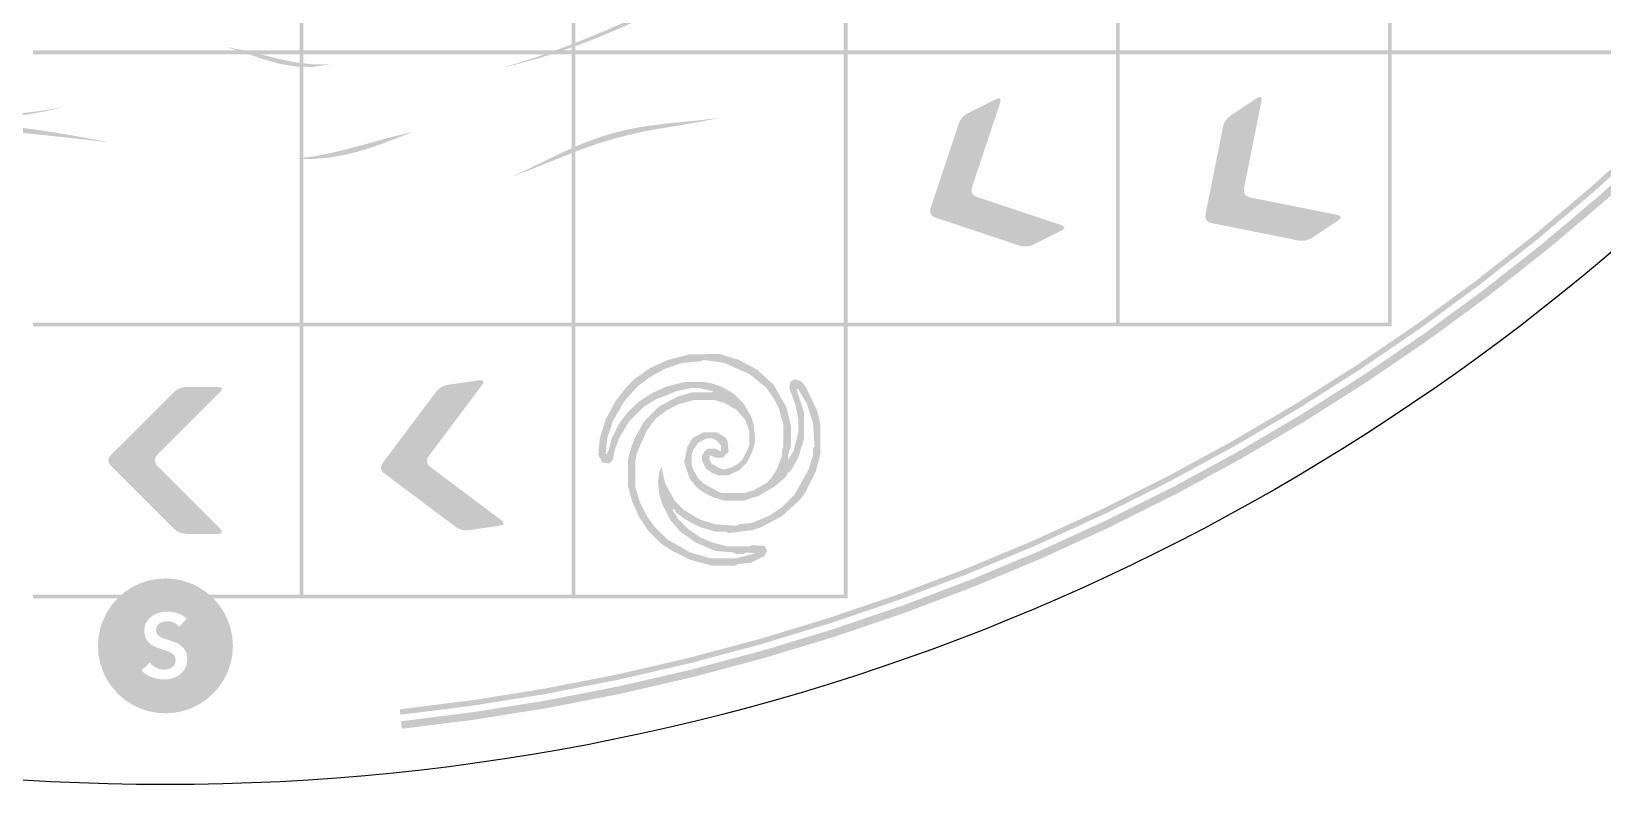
# Model space of a CAD drawing. Header units: millimetres. Extents: x 0 to 382, y 0 to 382.
# Drawn here: x 179.6 to 314.5, y -0.1 to 64.5 of the extents above; entities that cross this region are included whole.
import ezdxf

# ---------------------------------------------------------------- set-up
doc = ezdxf.new("R2010")
doc.units = ezdxf.units.MM
doc.layers.add('CUT', color=1, linetype='Continuous')
doc.layers.add('RASTER', color=7, linetype='Continuous')

msp = doc.modelspace()

# ---------------------------------------------------------------- hatches: boundary and pattern name
at = {"layer": 'RASTER'}
for points in [[(376.415, 170.981), (375.627, 164.722), (374.627, 158.493), (373.417, 152.301), (371.999, 146.154), (370.373, 140.058), (368.541, 134.021), (366.506, 128.049), (364.271, 122.15), (361.837, 116.33), (359.207, 110.595), (356.385, 104.953), (353.373, 99.409), (350.176, 93.971), (346.796, 88.643), (343.238, 83.434), (339.505, 78.347), (335.603, 73.39), (331.535, 68.568), (327.306, 63.887), (322.921, 59.351), (318.385, 54.966), (313.704, 50.737), (308.882, 46.669), (303.925, 42.767), (298.838, 39.034), (293.629, 35.476), (288.301, 32.096), (282.863, 28.899), (277.319, 25.887), (271.677, 23.065), (265.942, 20.435), (260.122, 18.001), (254.223, 15.766), (248.251, 13.731), (242.214, 11.899), (236.118, 10.273), (229.971, 8.855), (223.779, 7.645), (217.55, 6.645), (211.291, 5.857), (211.241, 6.321), (217.484, 7.107), (223.698, 8.104), (229.874, 9.311), (236.006, 10.727), (242.086, 12.349), (248.108, 14.175), (254.065, 16.205), (259.949, 18.435), (265.755, 20.863), (271.475, 23.486), (277.103, 26.301), (282.633, 29.305), (288.058, 32.495), (293.372, 35.866), (298.568, 39.415), (303.642, 43.138), (308.587, 47.031), (313.397, 51.089), (318.067, 55.307), (322.591, 59.681), (326.965, 64.205), (331.183, 68.875), (335.241, 73.685), (339.134, 78.63), (342.857, 83.704), (346.406, 88.9), (349.777, 94.214), (352.967, 99.639), (355.971, 105.169), (358.786, 110.797), (361.409, 116.517), (363.837, 122.323), (366.067, 128.207), (368.097, 134.164), (369.923, 140.186), (371.545, 146.266), (372.961, 152.398), (374.168, 158.574), (375.165, 164.788), (375.951, 171.031)], [(377.623, 170.85), (376.829, 164.55), (375.823, 158.28), (374.605, 152.048), (373.177, 145.861), (371.54, 139.725), (369.697, 133.649), (367.649, 127.638), (365.399, 121.7), (362.949, 115.842), (360.302, 110.07), (357.461, 104.391), (354.43, 98.811), (351.212, 93.337), (347.81, 87.976), (344.229, 82.732), (340.472, 77.613), (336.544, 72.623), (332.45, 67.77), (328.193, 63.058), (323.78, 58.492), (319.214, 54.079), (314.502, 49.822), (309.649, 45.728), (304.659, 41.8), (299.54, 38.043), (294.296, 34.462), (288.935, 31.06), (283.461, 27.842), (277.881, 24.811), (272.202, 21.97), (266.43, 19.323), (260.572, 16.873), (254.634, 14.623), (248.623, 12.575), (242.547, 10.732), (236.411, 9.095), (230.224, 7.667), (223.992, 6.449), (217.722, 5.443), (211.422, 4.649), (211.352, 5.299), (217.63, 6.09), (223.878, 7.093), (230.088, 8.306), (236.254, 9.73), (242.368, 11.36), (248.423, 13.197), (254.412, 15.238), (260.33, 17.481), (266.167, 19.922), (271.919, 22.56), (277.579, 25.39), (283.139, 28.411), (288.594, 31.618), (293.937, 35.008), (299.162, 38.577), (304.264, 42.321), (309.236, 46.235), (314.072, 50.315), (318.768, 54.556), (323.318, 58.954), (327.716, 63.504), (331.957, 68.2), (336.037, 73.036), (339.951, 78.008), (343.695, 83.11), (347.264, 88.335), (350.654, 93.678), (353.861, 99.133), (356.882, 104.693), (359.712, 110.353), (362.35, 116.105), (364.791, 121.942), (367.034, 127.86), (369.075, 133.849), (370.912, 139.904), (372.542, 146.018), (373.966, 152.184), (375.179, 158.394), (376.182, 164.642), (376.973, 170.92)], [(202.648, 85.898), (202.974, 85.898), (202.974, 62.874), (202.648, 62.874)], [(225.998, 85.898), (226.324, 85.898), (226.324, 62.874), (225.998, 62.874)], [(249.348, 85.898), (249.674, 85.898), (249.674, 62.874), (249.348, 62.874)], [(272.698, 85.898), (273.024, 85.898), (273.024, 62.874), (272.698, 62.874)], [(296.048, 85.898), (296.374, 85.898), (296.374, 62.874), (296.048, 62.874)], [(239.129, 69.109), (237.821, 68.458), (236.51, 67.804), (235.195, 67.152), (233.874, 66.506), (232.544, 65.872), (231.205, 65.254), (229.856, 64.658), (228.494, 64.087), (227.121, 63.546), (225.735, 63.038), (224.337, 62.566), (222.927, 62.133), (221.506, 61.74), (220.074, 61.387), (220.07, 61.406), (221.486, 61.821), (222.892, 62.274), (224.287, 62.761), (225.671, 63.276), (227.044, 63.817), (228.409, 64.378), (229.764, 64.955), (231.113, 65.544), (232.456, 66.14), (233.793, 66.74), (235.128, 67.341), (236.46, 67.94), (237.791, 68.536), (239.122, 69.126)], [(179.765, 62.874), (202.974, 62.874), (202.974, 62.548), (179.765, 62.548)], [(205.238, 61.664), (203.808, 61.46), (202.356, 61.492), (200.89, 61.742), (199.423, 62.157), (197.962, 62.655), (196.514, 63.136), (196.513, 63.154), (197.95, 62.87), (199.399, 62.517), (200.859, 62.154), (202.325, 61.851), (203.787, 61.675), (205.236, 61.682)], [(202.648, 62.874), (226.324, 62.874), (226.324, 62.548), (202.648, 62.548)], [(202.648, 62.548), (202.974, 62.548), (202.974, 39.524), (202.648, 39.524)], [(225.998, 62.874), (249.674, 62.874), (249.674, 62.548), (225.998, 62.548)], [(225.998, 62.548), (226.324, 62.548), (226.324, 39.524), (225.998, 39.524)], [(249.348, 62.874), (273.024, 62.874), (273.024, 62.548), (249.348, 62.548)], [(249.348, 62.548), (249.674, 62.548), (249.674, 39.524), (249.348, 39.524)], [(272.698, 62.874), (296.374, 62.874), (296.374, 62.548), (272.698, 62.548)], [(272.698, 62.548), (273.024, 62.548), (273.024, 39.524), (272.698, 39.524)], [(296.048, 62.874), (319.724, 62.874), (319.724, 62.548), (296.048, 62.548)], [(296.048, 62.548), (296.374, 62.548), (296.374, 39.524), (296.048, 39.524)], [(182.239, 57.976), (180.646, 57.613), (179.048, 57.336), (177.456, 57.202), (175.877, 57.252), (174.32, 57.499), (172.79, 57.934), (171.288, 58.518), (169.81, 59.196), (168.346, 59.903), (166.887, 60.571), (165.417, 61.144), (163.926, 61.584), (162.406, 61.875), (162.41, 61.893), (163.948, 61.686), (165.453, 61.325), (166.933, 60.821), (168.4, 60.209), (169.866, 59.542), (171.343, 58.885), (172.841, 58.301), (174.364, 57.848), (175.912, 57.561), (177.482, 57.455), (179.065, 57.519), (180.654, 57.717), (182.241, 57.995)], [(267.936, 47.916), (268.082, 47.859), (268.187, 47.799), (268.252, 47.737), (268.277, 47.672), (268.262, 47.603), (268.206, 47.532), (268.11, 47.458), (267.974, 47.381), (265.676, 46.233), (265.519, 46.163), (265.361, 46.109), (265.201, 46.073), (265.04, 46.053), (264.878, 46.05), (264.715, 46.063), (264.551, 46.094), (264.385, 46.141), (257.256, 48.517), (257.104, 48.579), (256.979, 48.656), (256.882, 48.746), (256.813, 48.849), (256.771, 48.967), (256.757, 49.099), (256.771, 49.244), (256.813, 49.403), (259.189, 56.533), (259.251, 56.693), (259.325, 56.843), (259.412, 56.982), (259.512, 57.109), (259.624, 57.226), (259.749, 57.332), (259.887, 57.427), (260.037, 57.51), (262.335, 58.659), (262.478, 58.722), (262.595, 58.755), (262.685, 58.756), (262.749, 58.728), (262.787, 58.669), (262.797, 58.579), (262.782, 58.459), (262.74, 58.308), (260.363, 51.178), (260.322, 51.019), (260.308, 50.874), (260.322, 50.742), (260.363, 50.625), (260.432, 50.521), (260.529, 50.431), (260.654, 50.355), (260.806, 50.292)], [(291.62, 48.777), (291.772, 48.739), (291.885, 48.693), (291.957, 48.639), (291.99, 48.577), (291.983, 48.507), (291.937, 48.43), (291.85, 48.345), (291.724, 48.251), (289.587, 46.827), (289.44, 46.738), (289.289, 46.665), (289.136, 46.609), (288.978, 46.569), (288.818, 46.546), (288.655, 46.54), (288.488, 46.549), (288.318, 46.575), (280.949, 48.049), (280.79, 48.092), (280.657, 48.152), (280.549, 48.229), (280.468, 48.324), (280.412, 48.436), (280.382, 48.564), (280.378, 48.71), (280.399, 48.873), (281.873, 56.242), (281.914, 56.409), (281.969, 56.567), (282.039, 56.716), (282.122, 56.855), (282.219, 56.985), (282.33, 57.105), (282.454, 57.216), (282.593, 57.318), (284.73, 58.743), (284.865, 58.823), (284.977, 58.87), (285.066, 58.883), (285.133, 58.862), (285.177, 58.808), (285.199, 58.721), (285.199, 58.599), (285.176, 58.444), (283.702, 51.075), (283.68, 50.912), (283.685, 50.766), (283.715, 50.637), (283.771, 50.526), (283.852, 50.431), (283.96, 50.354), (284.093, 50.294), (284.251, 50.251)], [(186.205, 54.998), (184.694, 55.17), (183.185, 55.34), (181.678, 55.506), (180.171, 55.664), (178.664, 55.812), (177.157, 55.951), (175.648, 56.081), (174.137, 56.204), (172.624, 56.321), (171.109, 56.438), (169.591, 56.557), (168.073, 56.683), (166.553, 56.822), (166.557, 56.841), (168.094, 56.808), (169.627, 56.782), (171.155, 56.751), (172.677, 56.706), (174.192, 56.639), (175.701, 56.543), (177.205, 56.413), (178.705, 56.249), (180.203, 56.051), (181.7, 55.822), (183.199, 55.568), (184.7, 55.296), (186.206, 55.016)], [(238.533, 57.056), (237.032, 56.751), (235.521, 56.49), (234.011, 56.241), (232.512, 55.973), (231.03, 55.661), (229.568, 55.286), (228.126, 54.842), (226.699, 54.335), (225.281, 53.779), (223.865, 53.201), (222.441, 52.632), (221.003, 52.104), (220.999, 52.122), (222.41, 52.767), (223.807, 53.446), (225.197, 54.117), (226.593, 54.743), (228.003, 55.295), (229.436, 55.753), (230.897, 56.11), (232.388, 56.377), (233.906, 56.572), (235.442, 56.729), (236.987, 56.883), (238.527, 57.073)], [(212.336, 55.859), (210.952, 55.334), (209.562, 54.808), (208.158, 54.333), (206.737, 53.95), (205.299, 53.691), (203.846, 53.567), (202.383, 53.573), (202.382, 53.591), (203.827, 53.776), (205.262, 54.052), (206.687, 54.395), (208.103, 54.777), (209.513, 55.168), (210.922, 55.541), (212.333, 55.877)], [(179.765, 39.524), (202.974, 39.524), (202.974, 39.198), (179.765, 39.198)], [(202.648, 39.524), (226.324, 39.524), (226.324, 39.198), (202.648, 39.198)], [(202.648, 39.198), (202.974, 39.198), (202.974, 16.174), (202.648, 16.174)], [(225.998, 39.524), (249.674, 39.524), (249.674, 39.198), (225.998, 39.198)], [(225.998, 39.198), (226.324, 39.198), (226.324, 16.174), (225.998, 16.174)], [(249.348, 39.524), (273.024, 39.524), (273.024, 39.198), (249.348, 39.198)], [(249.348, 39.198), (249.674, 39.198), (249.674, 16.174), (249.348, 16.174)], [(272.698, 39.524), (296.374, 39.524), (296.374, 39.198), (272.698, 39.198)], [(195.778, 21.877), (195.883, 21.761), (195.951, 21.66), (195.981, 21.575), (195.974, 21.505), (195.93, 21.451), (195.848, 21.412), (195.729, 21.389), (195.572, 21.382), (193.004, 21.382), (192.832, 21.389), (192.667, 21.412), (192.507, 21.451), (192.355, 21.505), (192.208, 21.575), (192.069, 21.66), (191.935, 21.761), (191.808, 21.877), (186.494, 27.191), (186.386, 27.315), (186.309, 27.438), (186.262, 27.562), (186.247, 27.686), (186.262, 27.81), (186.309, 27.934), (186.386, 28.058), (186.494, 28.181), (191.808, 33.495), (191.935, 33.611), (192.069, 33.712), (192.208, 33.797), (192.355, 33.867), (192.507, 33.921), (192.667, 33.96), (192.832, 33.983), (193.004, 33.991), (195.572, 33.991), (195.729, 33.983), (195.848, 33.96), (195.93, 33.921), (195.974, 33.867), (195.981, 33.797), (195.951, 33.712), (195.883, 33.611), (195.778, 33.495), (190.464, 28.181), (190.355, 28.058), (190.278, 27.934), (190.232, 27.81), (190.216, 27.686), (190.232, 27.562), (190.278, 27.438), (190.355, 27.315), (190.464, 27.191)], [(219.903, 22.592), (220.023, 22.492), (220.104, 22.402), (220.146, 22.322), (220.149, 22.252), (220.113, 22.192), (220.038, 22.142), (219.923, 22.102), (219.769, 22.072), (217.227, 21.709), (217.055, 21.692), (216.888, 21.692), (216.725, 21.708), (216.567, 21.74), (216.412, 21.788), (216.261, 21.853), (216.115, 21.933), (215.973, 22.03), (209.961, 26.539), (209.836, 26.647), (209.742, 26.758), (209.679, 26.874), (209.646, 26.995), (209.644, 27.119), (209.672, 27.249), (209.731, 27.382), (209.821, 27.52), (214.33, 33.532), (214.439, 33.665), (214.557, 33.783), (214.683, 33.887), (214.818, 33.977), (214.962, 34.052), (215.114, 34.113), (215.274, 34.159), (215.444, 34.191), (217.986, 34.555), (218.142, 34.569), (218.263, 34.563), (218.35, 34.536), (218.401, 34.489), (218.418, 34.421), (218.4, 34.332), (218.347, 34.223), (218.259, 34.093), (213.75, 28.081), (213.661, 27.943), (213.602, 27.81), (213.573, 27.681), (213.575, 27.556), (213.608, 27.436), (213.672, 27.32), (213.766, 27.208), (213.891, 27.101)], [(179.765, 16.174), (202.974, 16.174), (202.974, 15.848), (179.765, 15.848)], [(202.648, 16.174), (226.324, 16.174), (226.324, 15.848), (202.648, 15.848)], [(225.998, 16.174), (249.674, 16.174), (249.674, 15.848), (225.998, 15.848)]]:
    msp.add_hatch(color=7, dxfattribs=at).paths.add_polyline_path(points)
h = msp.add_hatch(color=7, dxfattribs=at)
h.paths.add_polyline_path([(236.074, 36.784), (238.704, 36.822), (240.357, 36.314), (241.92, 35.462), (243.318, 34.192), (244.423, 32.247), (244.805, 30.722), (244.805, 28.943), (244.55, 28.053), (244.589, 27.71), (245.059, 28.562), (245.44, 30.087), (245.44, 31.23), (245.186, 32.501), (244.678, 33.899), (244.767, 34.446), (245.186, 34.662), (245.732, 34.446), (246.114, 33.937), (247.092, 31.866), (247.346, 30.722), (247.346, 28.307), (246.965, 26.782), (245.987, 24.838), (245.605, 24.329), (244.08, 22.932), (242.263, 21.953), (241.5, 21.699), (239.467, 21.445), (239.213, 21.572), (238.323, 21.572), (237.052, 21.953), (235.87, 22.55), (234.981, 23.186), (234.803, 23.516), (234.638, 23.478), (235.108, 22.677), (235.997, 21.788), (237.141, 21.025), (237.942, 20.682), (239.34, 20.301), (241.246, 20.301), (241.5, 20.428), (242.555, 20.339), (242.771, 19.92), (242.555, 19.5), (241.373, 18.903), (240.229, 18.776), (239.975, 18.649), (238.069, 18.649), (236.163, 19.157), (234.472, 20.008), (233.71, 20.517), (232.566, 21.661), (231.803, 22.804), (231.206, 24.113), (230.825, 25.511), (230.825, 27.672), (230.952, 28.307), (231.333, 29.451), (232.185, 31.014), (233.456, 32.285), (235.019, 33.137), (236.29, 33.518), (238.069, 33.518), (238.158, 33.607), (236.925, 33.899), (236.29, 33.899), (235.019, 33.645), (233.201, 32.921), (232.185, 32.285), (230.914, 31.014), (230.062, 29.578), (229.681, 28.562), (229.554, 27.799), (229.338, 27.507), (229.173, 27.418), (228.626, 27.507), (228.283, 28.18), (228.41, 29.578), (228.919, 31.23), (229.77, 32.794), (230.66, 33.937), (231.422, 34.7), (232.693, 35.59), (234.256, 36.314)])
h.paths.add_polyline_path([(237.306, 36.314), (237.052, 36.187), (235.527, 36.06), (234.002, 35.551), (232.693, 34.827), (231.676, 34.064), (230.533, 32.794), (229.554, 31.103), (229.046, 29.578), (228.919, 28.307), (229.008, 28.218), (229.173, 28.562), (229.427, 29.578), (230.024, 30.76), (230.66, 31.65), (231.676, 32.667), (232.82, 33.429), (234.129, 34.026), (235.654, 34.408), (237.434, 34.408), (238.069, 34.281), (238.831, 34.026), (239.886, 33.429), (240.776, 32.539), (241.373, 31.485), (241.627, 30.722), (241.755, 29.324), (241.5, 28.434), (241.03, 27.507), (240.395, 26.871), (239.467, 26.401), (238.577, 26.401), (238.031, 26.617), (237.522, 26.998), (237.179, 27.672), (237.179, 28.053), (237.395, 28.473), (237.688, 28.689), (238.323, 28.689), (238.793, 28.473), (238.831, 28.943), (238.488, 29.362), (238.069, 29.578), (237.561, 29.578), (236.887, 29.235), (236.417, 28.562), (236.29, 28.18), (236.29, 27.291), (236.417, 26.909), (236.887, 26.109), (237.268, 25.727), (238.577, 25.003), (238.959, 24.876), (240.865, 24.876), (241.627, 25.13), (242.682, 25.727), (243.064, 26.109), (243.572, 26.871), (244.042, 28.053), (244.042, 28.562), (244.169, 28.816), (244.169, 30.722), (243.788, 32.12), (243.318, 33.048), (242.682, 33.937), (241.284, 35.081), (239.086, 36.06)], flags=0)
h.paths.add_polyline_path([(245.402, 33.861), (245.313, 33.772), (245.948, 31.739), (245.948, 29.578), (245.44, 27.926), (244.843, 26.871), (244.512, 26.566), (244.334, 26.236), (243.445, 25.473), (242.009, 24.622), (240.738, 24.241), (239.086, 24.241), (238.196, 24.495), (237.268, 24.965), (236.76, 25.346), (236.124, 26.109), (235.654, 27.545), (235.908, 28.816), (236.379, 29.616), (237.306, 30.087), (238.45, 30.087), (239.175, 29.667), (239.378, 29.362), (239.467, 28.434), (238.959, 27.926), (238.323, 27.926), (237.853, 28.142), (237.815, 27.799), (238.031, 27.38), (238.959, 26.909), (239.594, 27.036), (240.268, 27.38), (240.649, 27.761), (241.119, 28.689), (241.246, 29.07), (241.246, 30.214), (240.903, 31.141), (240.14, 32.031), (239.086, 32.628), (238.196, 32.883), (236.544, 32.883), (235.146, 32.501), (234.218, 32.031), (233.201, 31.269), (232.439, 30.252), (231.587, 28.307), (231.46, 27.672), (231.46, 25.384), (231.842, 24.113), (232.439, 22.932), (233.074, 22.042), (234.218, 20.898), (236.163, 19.792), (237.942, 19.284), (240.102, 19.284), (241.716, 19.703), (240.992, 19.792), (240.738, 19.665), (240.102, 19.665), (239.848, 19.792), (238.323, 19.92), (236.633, 20.644), (235.362, 21.534), (234.472, 22.55), (233.748, 23.986), (233.494, 24.876), (233.405, 25.804), (233.494, 26.655), (233.71, 27.125), (234.002, 25.766), (234.854, 24.202), (235.616, 23.44), (237.052, 22.588), (238.323, 22.207), (240.102, 22.08), (240.357, 22.207), (241.5, 22.334), (242.936, 22.932), (244.08, 23.694), (245.097, 24.711), (246.33, 26.909), (246.711, 28.18), (246.711, 28.689), (246.838, 28.943), (246.711, 30.849), (246.203, 32.501)], flags=0)
h = msp.add_hatch(color=7, dxfattribs=at)
h.paths.add_polyline_path([(196.927, 11.768), (196.877, 11.013), (196.729, 10.27), (196.486, 9.552), (196.151, 8.873), (195.73, 8.243), (195.231, 7.674), (194.661, 7.174), (194.031, 6.754), (193.352, 6.418), (192.635, 6.175), (191.892, 6.027), (191.136, 5.978), (190.38, 6.027), (189.637, 6.175), (188.92, 6.418), (188.241, 6.754), (187.611, 7.174), (187.041, 7.674), (186.542, 8.243), (186.121, 8.873), (185.786, 9.552), (185.542, 10.27), (185.395, 11.013), (185.345, 11.768), (185.395, 12.524), (185.542, 13.267), (185.786, 13.985), (186.121, 14.664), (186.542, 15.294), (187.041, 15.863), (187.611, 16.363), (188.241, 16.783), (188.92, 17.118), (189.637, 17.362), (190.38, 17.51), (191.136, 17.559), (191.892, 17.51), (192.635, 17.362), (193.352, 17.118), (194.031, 16.783), (194.661, 16.363), (195.231, 15.863), (195.73, 15.294), (196.151, 14.664), (196.486, 13.985), (196.729, 13.267), (196.877, 12.524)])
h.paths.add_polyline_path([(192.324, 13.41), (192.965, 14.114), (192.883, 14.186), (192.798, 14.253), (192.709, 14.316), (192.616, 14.374), (192.52, 14.427), (192.421, 14.476), (192.318, 14.52), (192.211, 14.559), (192.103, 14.594), (191.995, 14.624), (191.887, 14.65), (191.78, 14.671), (191.673, 14.687), (191.567, 14.699), (191.461, 14.706), (191.355, 14.708), (191.261, 14.706), (191.168, 14.702), (191.075, 14.694), (190.983, 14.683), (190.89, 14.67), (190.799, 14.653), (190.707, 14.633), (190.616, 14.61), (190.526, 14.584), (190.439, 14.555), (190.354, 14.523), (190.272, 14.487), (190.192, 14.448), (190.115, 14.406), (190.04, 14.361), (189.967, 14.313), (189.898, 14.262), (189.831, 14.207), (189.769, 14.149), (189.709, 14.087), (189.653, 14.023), (189.601, 13.955), (189.552, 13.883), (189.506, 13.809), (189.465, 13.731), (189.429, 13.649), (189.399, 13.564), (189.374, 13.475), (189.355, 13.382), (189.341, 13.286), (189.333, 13.186), (189.33, 13.082), (189.332, 12.986), (189.338, 12.894), (189.348, 12.807), (189.361, 12.723), (189.379, 12.644), (189.4, 12.568), (189.426, 12.497), (189.455, 12.429), (189.488, 12.365), (189.522, 12.303), (189.559, 12.244), (189.599, 12.188), (189.641, 12.134), (189.685, 12.082), (189.731, 12.034), (189.78, 11.987), (189.83, 11.944), (189.882, 11.902), (189.936, 11.862), (189.992, 11.825), (190.049, 11.79), (190.107, 11.757), (190.167, 11.727), (190.229, 11.698), (190.292, 11.671), (190.354, 11.645), (190.417, 11.62), (190.479, 11.596), (190.542, 11.574), (190.604, 11.552), (190.667, 11.531), (190.729, 11.511), (190.794, 11.489), (190.857, 11.468), (190.92, 11.447), (190.982, 11.426), (191.043, 11.406), (191.103, 11.386), (191.163, 11.366), (191.222, 11.346), (191.28, 11.326), (191.335, 11.306), (191.389, 11.284), (191.441, 11.261), (191.491, 11.238), (191.539, 11.214), (191.584, 11.189), (191.628, 11.163), (191.67, 11.136), (191.71, 11.107), (191.748, 11.078), (191.783, 11.047), (191.816, 11.015), (191.847, 10.982), (191.876, 10.948), (191.902, 10.912), (191.926, 10.875), (191.947, 10.836), (191.964, 10.794), (191.978, 10.749), (191.989, 10.703), (191.997, 10.654), (192.002, 10.603), (192.004, 10.549), (192.002, 10.493), (191.998, 10.44), (191.991, 10.389), (191.981, 10.341), (191.969, 10.295), (191.953, 10.251), (191.935, 10.209), (191.914, 10.17), (191.89, 10.132), (191.865, 10.097), (191.839, 10.063), (191.81, 10.03), (191.78, 9.999), (191.748, 9.97), (191.715, 9.942), (191.679, 9.916), (191.643, 9.891), (191.605, 9.869), (191.566, 9.848), (191.526, 9.829), (191.485, 9.812), (191.443, 9.796), (191.399, 9.783), (191.355, 9.771), (191.31, 9.761), (191.265, 9.752), (191.221, 9.745), (191.177, 9.739), (191.133, 9.734), (191.09, 9.731), (191.046, 9.729), (191.003, 9.728), (190.921, 9.731), (190.838, 9.738), (190.755, 9.751), (190.672, 9.769), (190.588, 9.792), (190.504, 9.82), (190.419, 9.854), (190.335, 9.892), (190.252, 9.935), (190.173, 9.982), (190.099, 10.032), (190.029, 10.086), (189.963, 10.143), (189.902, 10.204), (189.844, 10.269), (189.791, 10.338), (189.088, 9.681), (189.173, 9.586), (189.264, 9.498), (189.36, 9.415), (189.463, 9.338), (189.571, 9.267), (189.686, 9.203), (189.806, 9.144), (189.932, 9.091), (190.061, 9.044), (190.191, 9.004), (190.322, 8.969), (190.454, 8.941), (190.586, 8.92), (190.719, 8.904), (190.853, 8.895), (190.987, 8.892), (191.088, 8.893), (191.188, 8.898), (191.287, 8.907), (191.384, 8.919), (191.48, 8.934), (191.575, 8.953), (191.669, 8.975), (191.761, 9.001), (191.852, 9.03), (191.939, 9.063), (192.024, 9.099), (192.105, 9.138), (192.184, 9.181), (192.26, 9.227), (192.333, 9.276), (192.402, 9.329), (192.469, 9.386), (192.532, 9.446), (192.592, 9.51), (192.649, 9.577), (192.702, 9.647), (192.751, 9.721), (192.797, 9.799), (192.84, 9.881), (192.879, 9.965), (192.912, 10.054), (192.94, 10.146), (192.963, 10.241), (192.981, 10.34), (192.994, 10.443), (193.002, 10.549), (193.004, 10.658), (193.002, 10.758), (192.995, 10.853), (192.983, 10.945), (192.966, 11.032), (192.945, 11.115), (192.919, 11.193), (192.888, 11.268), (192.852, 11.339), (192.812, 11.405), (192.77, 11.469), (192.725, 11.531), (192.678, 11.589), (192.628, 11.644), (192.575, 11.696), (192.519, 11.746), (192.461, 11.792), (192.401, 11.836), (192.339, 11.877), (192.276, 11.917), (192.211, 11.954), (192.145, 11.989), (192.077, 12.022), (192.008, 12.053), (191.937, 12.081), (191.866, 12.108), (191.796, 12.134), (191.726, 12.16), (191.657, 12.185), (191.588, 12.209), (191.52, 12.232), (191.453, 12.255), (191.386, 12.277), (191.328, 12.294), (191.271, 12.312), (191.216, 12.329), (191.161, 12.347), (191.108, 12.365), (191.056, 12.382), (191.006, 12.4), (190.956, 12.417), (190.908, 12.435), (190.862, 12.454), (190.818, 12.473), (190.775, 12.494), (190.735, 12.514), (190.696, 12.536), (190.659, 12.558), (190.624, 12.582), (190.591, 12.606), (190.559, 12.631), (190.53, 12.657), (190.502, 12.685), (190.476, 12.714), (190.452, 12.744), (190.429, 12.776), (190.409, 12.808), (190.391, 12.842), (190.375, 12.878), (190.361, 12.916), (190.35, 12.955), (190.342, 12.996), (190.336, 13.038), (190.332, 13.083), (190.331, 13.129), (190.332, 13.179), (190.336, 13.227), (190.343, 13.273), (190.353, 13.317), (190.366, 13.36), (190.381, 13.401), (190.4, 13.44), (190.421, 13.477), (190.444, 13.512), (190.469, 13.546), (190.495, 13.577), (190.523, 13.608), (190.553, 13.636), (190.584, 13.663), (190.617, 13.688), (190.651, 13.711), (190.687, 13.733), (190.724, 13.753), (190.761, 13.772), (190.8, 13.789), (190.839, 13.805), (190.88, 13.82), (190.921, 13.833), (190.964, 13.844), (191.007, 13.854), (191.05, 13.863), (191.093, 13.87), (191.136, 13.876), (191.179, 13.881), (191.222, 13.884), (191.265, 13.886), (191.308, 13.887), (191.38, 13.885), (191.452, 13.878), (191.524, 13.868), (191.596, 13.853), (191.668, 13.834), (191.74, 13.81), (191.811, 13.782), (191.883, 13.75), (191.952, 13.715), (192.017, 13.678), (192.078, 13.638), (192.136, 13.597), (192.189, 13.553), (192.238, 13.508), (192.283, 13.46), (192.324, 13.41)], flags=0)

# ---------------------------------------------------------------- linework, layer by layer
at = {"layer": 'CUT'}
msp.add_circle((191.136, 191.136), 191.273, dxfattribs=at)

doc.saveas('drawing.dxf')
